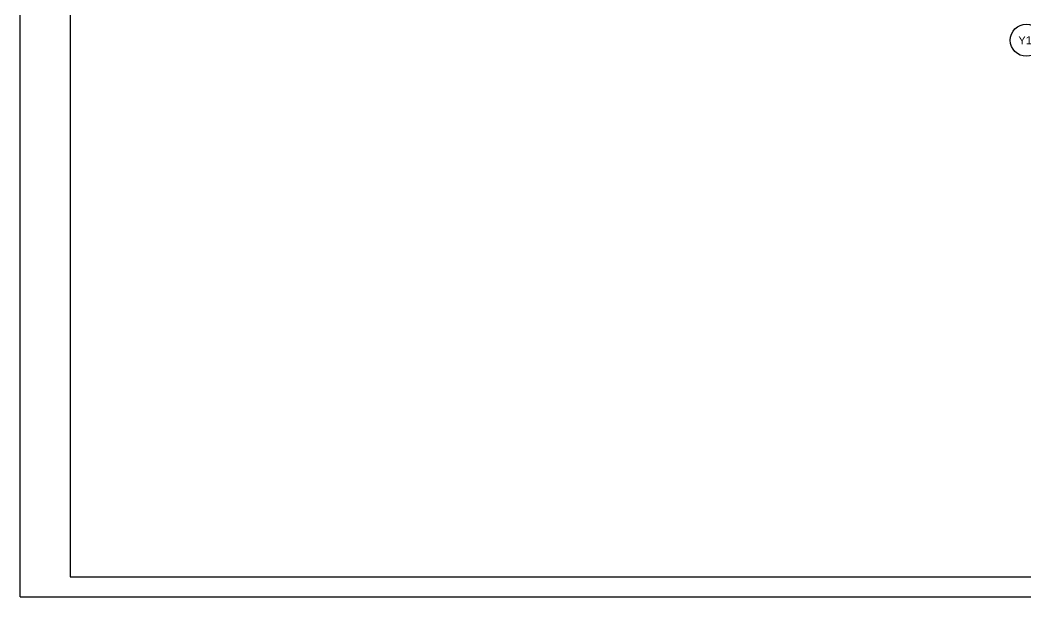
# Model space of a CAD drawing. Header units: millimetres. Extents: x 787 to 8287, y -592 to 17063.
# Drawn here: x 787 to 3300, y 12858 to 14299 of the extents above; entities that cross this region are included whole.
import ezdxf

# ---------------------------------------------------------------- set-up
doc = ezdxf.new("R2010")
doc.units = ezdxf.units.MM
for name, color, linetype in [('1', 1, 'Continuous'), ('2', 2, 'Continuous'), ('6', 6, 'Continuous'), ('8', 8, 'Continuous')]:
    doc.layers.add(name, color=color, linetype=linetype)
doc.styles.get("Standard").update_dxf_attribs({"font": 'arial.ttf'})

msp = doc.modelspace()

# ---------------------------------------------------------------- linework, layer by layer
at = {"layer": '1', "linetype": 'Continuous'}
for q in [(787.2, 17063.07), (8287.2, 12858.07)]:
    msp.add_line((787.2, 12858.07), q, dxfattribs=at)
at = {"layer": '2', "linetype": 'Continuous'}
msp.add_circle((3301.3, 14248.85), 40, dxfattribs=at)
at = {"layer": '8', "linetype": 'Continuous'}
for p, q in [((912.2, 17013.07), (912.2, 12908.07)), ((912.2, 12908.07), (8237.2, 12908.07))]:
    msp.add_line(p, q, dxfattribs=at)

# ---------------------------------------------------------------- texts
at = {"layer": '6', "linetype": 'Continuous'}
msp.add_text('Y1', height=20, dxfattribs=at).set_placement((3281.3, 14238.85))

doc.saveas('drawing.dxf')
